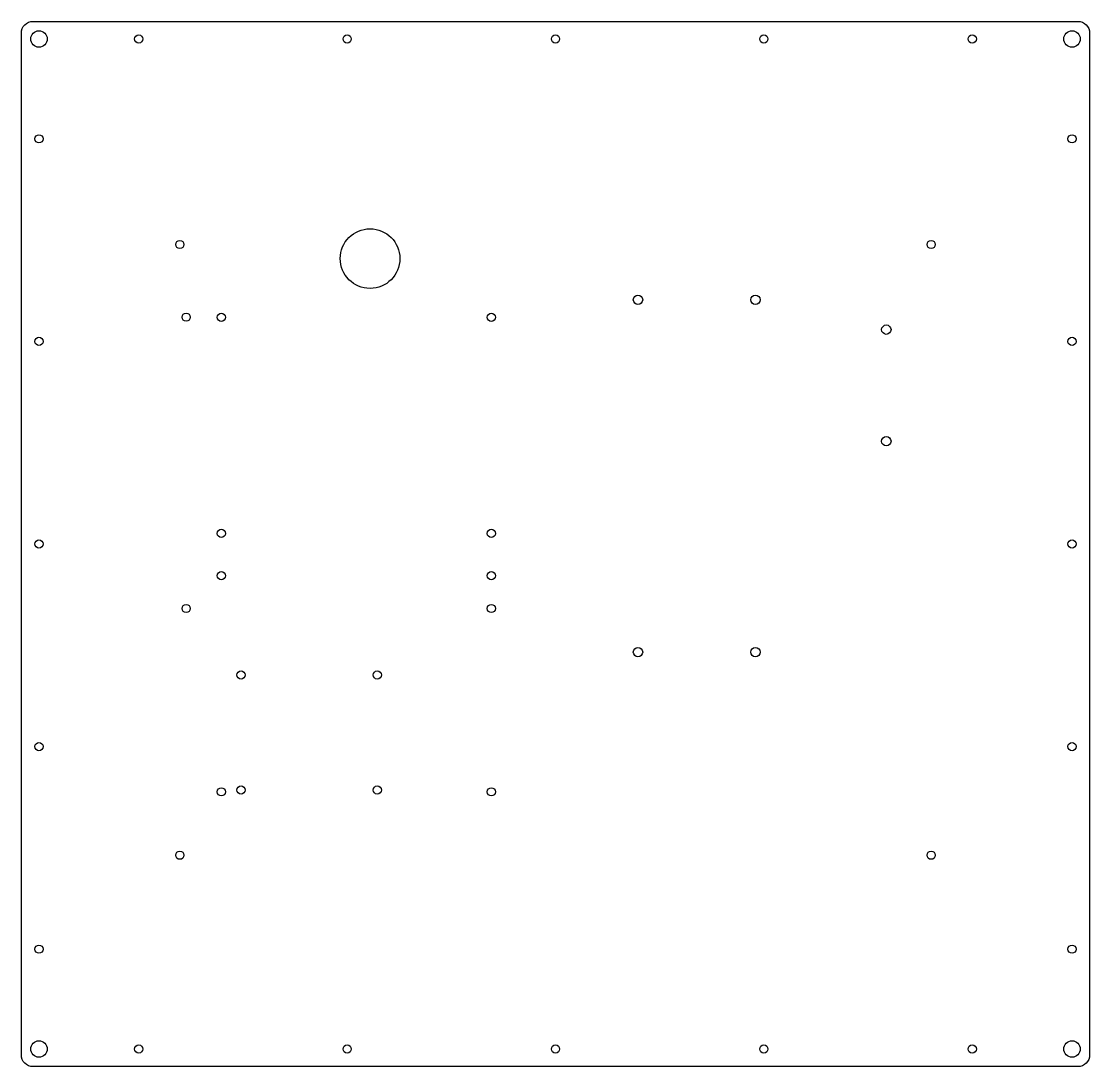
# Model space of a CAD drawing. Header units: millimetres. Extents: x -455 to 0, y 7 to 452.
import ezdxf

# ---------------------------------------------------------------- set-up
doc = ezdxf.new("R2010")
doc.units = ezdxf.units.MM
doc.layers.get('0').update_dxf_attribs({"linetype": 'CONTINUOUS'})

msp = doc.modelspace()

# ---------------------------------------------------------------- linework, layer by layer
msp.add_lwpolyline([(-454.91, 446.69, -0.414214), (-449.91, 451.69), (-4.91, 451.69, -0.414214), (0.09, 446.69), (0.09, 11.69, -0.414214), (-4.91, 6.69), (-449.91, 6.69, -0.414214), (-454.91, 11.69)], format="xyb", close=True)
for centre, radius in [((-447.41, 444.19), 3.5), ((-404.91, 444.19), 1.75), ((-316.16, 444.19), 1.75), ((-227.41, 444.19), 1.75), ((-138.66, 444.19), 1.75), ((-49.91, 444.19), 1.75), ((-7.41, 444.19), 3.5), ((-447.41, 401.69), 1.75), ((-7.41, 401.69), 1.75), ((-306.41, 350.69), 12.7), ((-387.41, 356.69), 1.75), ((-67.41, 356.69), 1.75), ((-192.27, 333.19), 2), ((-142.27, 333.19), 2), ((-384.73, 325.74), 1.75), ((-369.73, 325.69), 1.75), ((-254.73, 325.69), 1.75), ((-86.5, 320.44), 2), ((-447.41, 315.44), 1.75), ((-7.41, 315.44), 1.75), ((-86.5, 272.94), 2), ((-369.73, 233.69), 1.75), ((-254.73, 233.69), 1.75), ((-447.41, 229.19), 1.75), ((-7.41, 229.19), 1.75), ((-369.73, 215.69), 1.75), ((-254.73, 215.69), 1.75), ((-384.73, 201.74), 1.75), ((-254.73, 201.74), 1.75), ((-192.27, 183.19), 2), ((-142.27, 183.19), 2), ((-361.33, 173.44), 1.75), ((-303.33, 173.44), 1.75), ((-447.41, 142.94), 1.75), ((-7.41, 142.94), 1.75), ((-369.73, 123.69), 1.75), ((-361.33, 124.44), 1.75), ((-303.33, 124.44), 1.75), ((-254.73, 123.69), 1.75), ((-387.41, 96.69), 1.75), ((-67.41, 96.69), 1.75), ((-447.41, 56.69), 1.75), ((-7.41, 56.69), 1.75), ((-447.41, 14.19), 3.5), ((-404.91, 14.19), 1.75), ((-316.16, 14.19), 1.75), ((-227.41, 14.19), 1.75), ((-138.66, 14.19), 1.75), ((-49.91, 14.19), 1.75), ((-7.41, 14.19), 3.5)]:
    msp.add_circle(centre, radius)

doc.saveas('drawing.dxf')
